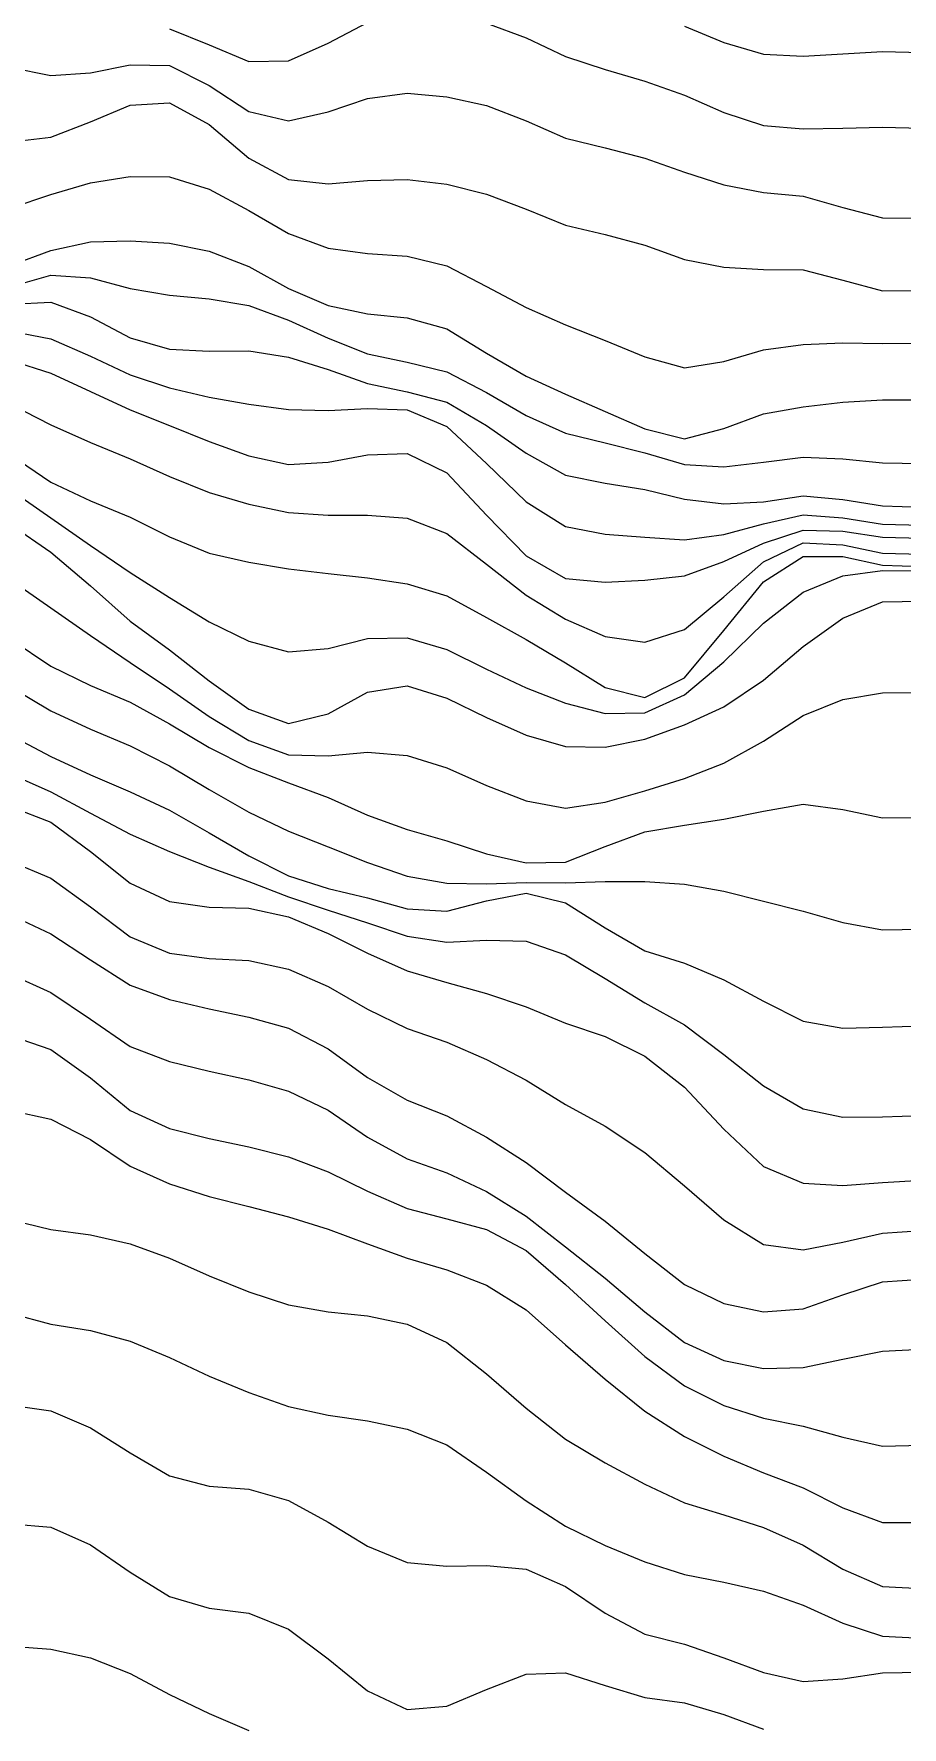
# Model space of a CAD drawing. Header units: metres. Extents: x 0 to 1200, y 54 to 769.
# Drawn here: x 512 to 600, y 207.9 to 379.5 of the extents above; entities that cross this region are included whole.
import ezdxf

# ---------------------------------------------------------------- set-up
doc = ezdxf.new("R2010")
doc.units = ezdxf.units.M

msp = doc.modelspace()

# ---------------------------------------------------------------- linework, layer by layer
for p, q in [((525.75195, 380.00757), (529.7653, 378.3813)), ((541.8054, 378.5712), (545.8188, 380.656)), ((557.8589, 380.57697), (561.87225, 379.09125)), ((577.9257, 380.2724), (581.9391, 378.64612)), ((529.7653, 378.3813), (533.7787, 376.69568)), ((537.79205, 376.77026), (541.8054, 378.5712)), ((561.87225, 379.09125), (565.8856, 377.20728)), ((581.9391, 378.64612), (585.95245, 377.43512)), ((593.9792, 377.47656), (597.99255, 377.73407)), ((597.99255, 377.73407), (602.0059, 377.6286)), ((509.6985, 376.10815), (513.71185, 375.273)), ((517.7252, 375.57422), (521.7386, 376.3784)), ((521.7386, 376.3784), (525.75195, 376.28735)), ((525.75195, 376.28735), (529.7653, 374.27295)), ((533.7787, 376.69568), (537.79205, 376.77026)), ((565.8856, 377.20728), (569.899, 375.88852)), ((569.899, 375.88852), (573.91235, 374.73056)), ((585.95245, 377.43512), (589.9658, 377.24753)), ((589.9658, 377.24753), (593.9792, 377.47656)), ((513.71185, 375.273), (517.7252, 375.57422)), ((529.7653, 374.27295), (533.7787, 371.63593)), ((573.91235, 374.73056), (577.9257, 373.3008)), ((521.7386, 372.27353), (525.75195, 372.53152)), ((525.75195, 372.53152), (529.7653, 370.306)), ((541.8054, 371.61038), (545.8188, 372.96503)), ((545.8188, 372.96503), (549.83215, 373.50583)), ((549.83215, 373.50583), (553.8455, 373.13376)), ((553.8455, 373.13376), (557.8589, 372.25894)), ((577.9257, 373.3008), (581.9391, 371.53934)), ((517.7252, 370.58472), (521.7386, 372.27353)), ((533.7787, 371.63593), (537.79205, 370.70175)), ((537.79205, 370.70175), (541.8054, 371.61038)), ((557.8589, 372.25894), (561.87225, 370.69516)), ((561.87225, 370.69516), (565.8856, 368.94907)), ((581.9391, 371.53934), (585.95245, 370.21567)), ((509.6985, 368.5728), (513.71185, 369.0453)), ((513.71185, 369.0453), (517.7252, 370.58472)), ((529.7653, 370.306), (533.7787, 366.9046)), ((565.8856, 368.94907), (569.899, 367.94803)), ((585.95245, 370.21567), (589.9658, 369.89767)), ((589.9658, 369.89767), (593.9792, 369.94543)), ((593.9792, 369.94543), (597.99255, 370.06525)), ((597.99255, 370.06525), (602.0059, 369.95828)), ((569.899, 367.94803), (573.91235, 366.91214)), ((533.7787, 366.9046), (537.79205, 364.73267)), ((573.91235, 366.91214), (577.9257, 365.47998)), ((513.71185, 363.21204), (517.7252, 364.41455)), ((517.7252, 364.41455), (521.7386, 365.05933)), ((521.7386, 365.05933), (525.75195, 365.01434)), ((525.75195, 365.01434), (529.7653, 363.78577)), ((529.7653, 363.78577), (533.7787, 361.61285)), ((537.79205, 364.73267), (541.8054, 364.3142)), ((541.8054, 364.3142), (545.8188, 364.63486)), ((545.8188, 364.63486), (549.83215, 364.7349)), ((549.83215, 364.7349), (553.8455, 364.27023)), ((553.8455, 364.27023), (557.8589, 363.27853)), ((577.9257, 365.47998), (581.9391, 364.2199)), ((581.9391, 364.2199), (585.95245, 363.43552)), ((509.6985, 361.86914), (513.71185, 363.21204)), ((557.8589, 363.27853), (561.87225, 361.73553)), ((585.95245, 363.43552), (589.9658, 363.05026)), ((589.9658, 363.05026), (593.9792, 361.91415)), ((533.7787, 361.61285), (537.79205, 359.27502)), ((561.87225, 361.73553), (565.8856, 360.13016)), ((593.9792, 361.91415), (597.99255, 360.85095)), ((597.99255, 360.85095), (602.0059, 360.82187)), ((537.79205, 359.27502), (541.8054, 357.79303)), ((565.8856, 360.13016), (569.899, 359.19)), ((569.899, 359.19), (573.91235, 358.091)), ((509.6985, 356.06708), (513.71185, 357.56412)), ((513.71185, 357.56412), (517.7252, 358.43356)), ((517.7252, 358.43356), (521.7386, 358.52814)), ((521.7386, 358.52814), (525.75195, 358.30743)), ((525.75195, 358.30743), (529.7653, 357.49695)), ((529.7653, 357.49695), (533.7787, 355.9209)), ((541.8054, 357.79303), (545.8188, 357.2411)), ((545.8188, 357.2411), (549.83215, 356.9692)), ((549.83215, 356.9692), (553.8455, 355.9941)), ((573.91235, 358.091), (577.9257, 356.6586)), ((533.7787, 355.9209), (537.79205, 353.71472)), ((553.8455, 355.9941), (557.8589, 353.90753)), ((577.9257, 356.6586), (581.9391, 355.848)), ((581.9391, 355.848), (585.95245, 355.62573)), ((585.95245, 355.62573), (589.9658, 355.5808)), ((589.9658, 355.5808), (593.9792, 354.54642)), ((509.6985, 353.90884), (513.71185, 355.0572)), ((513.71185, 355.0572), (517.7252, 354.78174)), ((517.7252, 354.78174), (521.7386, 353.68744)), ((521.7386, 353.68744), (525.75195, 353.01627)), ((537.79205, 353.71472), (541.8054, 351.9737)), ((557.8589, 353.90753), (561.87225, 351.77133)), ((593.9792, 354.54642), (597.99255, 353.46335)), ((509.6985, 352.11588), (513.71185, 352.33447)), ((513.71185, 352.33447), (517.7252, 350.8418)), ((525.75195, 353.01627), (529.7653, 352.64285)), ((529.7653, 352.64285), (533.7787, 351.9641)), ((533.7787, 351.9641), (537.79205, 350.49124)), ((541.8054, 351.9737), (545.8188, 351.13977)), ((561.87225, 351.77133), (565.8856, 350.02316)), ((597.99255, 353.46335), (602.0059, 353.48334)), ((517.7252, 350.8418), (521.7386, 348.69858)), ((537.79205, 350.49124), (541.8054, 348.65497)), ((545.8188, 351.13977), (549.83215, 350.7347)), ((549.83215, 350.7347), (553.8455, 349.60062)), ((509.6985, 349.38065), (513.71185, 348.5902)), ((513.71185, 348.5902), (517.7252, 346.8623)), ((521.7386, 348.69858), (525.75195, 347.54465)), ((541.8054, 348.65497), (545.8188, 347.088)), ((553.8455, 349.60062), (557.8589, 347.1641)), ((565.8856, 350.02316), (569.899, 348.41748)), ((569.899, 348.41748), (573.91235, 346.7724)), ((517.7252, 346.8623), (521.7386, 344.9375)), ((525.75195, 347.54465), (529.7653, 347.3649)), ((529.7653, 347.3649), (533.7787, 347.3814)), ((533.7787, 347.3814), (537.79205, 346.7576)), ((537.79205, 346.7576), (541.8054, 345.4837)), ((545.8188, 347.088), (549.83215, 346.24005)), ((557.8589, 347.1641), (561.87225, 344.81555)), ((573.91235, 346.7724), (577.9257, 345.65454)), ((581.9391, 346.31952), (585.95245, 347.4741)), ((585.95245, 347.4741), (589.9658, 348.03644)), ((589.9658, 348.03644), (593.9792, 348.1894)), ((593.9792, 348.1894), (597.99255, 348.13815)), ((597.99255, 348.13815), (602.0059, 348.15884)), ((509.6985, 346.41656), (513.71185, 345.11197)), ((513.71185, 345.11197), (517.7252, 343.27097)), ((521.7386, 344.9375), (525.75195, 343.6283)), ((541.8054, 345.4837), (545.8188, 344.0901)), ((549.83215, 346.24005), (553.8455, 345.27417)), ((553.8455, 345.27417), (557.8589, 343.176)), ((577.9257, 345.65454), (581.9391, 346.31952)), ((517.7252, 343.27097), (521.7386, 341.40286)), ((525.75195, 343.6283), (529.7653, 342.6927)), ((545.8188, 344.0901), (549.83215, 343.23163)), ((549.83215, 343.23163), (553.8455, 342.17505)), ((561.87225, 344.81555), (565.8856, 343.01056)), ((509.6985, 341.93365), (513.71185, 339.8702)), ((529.7653, 342.6927), (533.7787, 341.96994)), ((533.7787, 341.96994), (537.79205, 341.4421)), ((541.8054, 341.35632), (545.8188, 341.5268)), ((545.8188, 341.5268), (549.83215, 341.39313)), ((553.8455, 342.17505), (557.8589, 339.81918)), ((557.8589, 343.176), (561.87225, 340.83044)), ((565.8856, 343.01056), (569.899, 341.24936)), ((585.95245, 341.00043), (589.9658, 341.716)), ((589.9658, 341.716), (593.9792, 342.18387)), ((593.9792, 342.18387), (597.99255, 342.4089)), ((597.99255, 342.4089), (602.0059, 342.41663)), ((513.71185, 339.8702), (517.7252, 338.0953)), ((521.7386, 341.40286), (525.75195, 339.83566)), ((525.75195, 339.83566), (529.7653, 338.2115)), ((537.79205, 341.4421), (541.8054, 341.35632)), ((549.83215, 341.39313), (553.8455, 339.71936)), ((557.8589, 339.81918), (561.87225, 337.0021)), ((561.87225, 340.83044), (565.8856, 339.02637)), ((569.899, 341.24936), (573.91235, 339.49026)), ((581.9391, 339.50427), (585.95245, 341.00043)), ((517.7252, 338.0953), (521.7386, 336.4316)), ((529.7653, 338.2115), (533.7787, 336.73785)), ((553.8455, 339.71936), (557.8589, 335.97064)), ((565.8856, 339.02637), (569.899, 338.0762)), ((569.899, 338.0762), (573.91235, 337.05716)), ((573.91235, 339.49026), (577.9257, 338.4671)), ((577.9257, 338.4671), (581.9391, 339.50427)), ((509.6985, 336.81314), (513.71185, 334.07413)), ((521.7386, 336.4316), (525.75195, 334.6677)), ((533.7787, 336.73785), (537.79205, 335.87927)), ((541.8054, 336.08997), (545.8188, 336.84067)), ((545.8188, 336.84067), (549.83215, 336.97018)), ((549.83215, 336.97018), (553.8455, 335.01172)), ((561.87225, 337.0021), (565.8856, 334.78857)), ((573.91235, 337.05716), (577.9257, 335.8577)), ((585.95245, 336.08728), (589.9658, 336.6155)), ((589.9658, 336.6155), (593.9792, 336.4443)), ((593.9792, 336.4443), (597.99255, 336.04108)), ((525.75195, 334.6677), (529.7653, 333.03528)), ((537.79205, 335.87927), (541.8054, 336.08997)), ((553.8455, 335.01172), (557.8589, 330.73093)), ((557.8589, 335.97064), (561.87225, 332.0973)), ((565.8856, 334.78857), (569.899, 333.96902)), ((577.9257, 335.8577), (581.9391, 335.64474)), ((581.9391, 335.64474), (585.95245, 336.08728)), ((597.99255, 336.04108), (602.0059, 335.95502)), ((509.6985, 333.27173), (513.71185, 330.44675)), ((513.71185, 334.07413), (517.7252, 332.19022)), ((529.7653, 333.03528), (533.7787, 331.83917)), ((569.899, 333.96902), (573.91235, 333.33145)), ((573.91235, 333.33145), (577.9257, 332.35138)), ((517.7252, 332.19022), (521.7386, 330.53424)), ((533.7787, 331.83917), (537.79205, 331.01385)), ((561.87225, 332.0973), (565.8856, 329.57263)), ((577.9257, 332.35138), (581.9391, 331.87164)), ((581.9391, 331.87164), (585.95245, 332.08276)), ((585.95245, 332.08276), (589.9658, 332.67532)), ((589.9658, 332.67532), (593.9792, 332.3091)), ((593.9792, 332.3091), (597.99255, 331.66913)), ((597.99255, 331.66913), (602.0059, 331.5567)), ((509.6985, 329.76184), (513.71185, 326.99692)), ((513.71185, 330.44675), (517.7252, 327.6607)), ((521.7386, 330.53424), (525.75195, 328.54596)), ((537.79205, 331.01385), (541.8054, 330.73474)), ((541.8054, 330.73474), (545.8188, 330.72122)), ((545.8188, 330.72122), (549.83215, 330.41205)), ((549.83215, 330.41205), (553.8455, 328.8819)), ((557.8589, 330.73093), (561.87225, 326.62683)), ((565.8856, 329.57263), (569.899, 328.79767)), ((581.9391, 328.78223), (585.95245, 329.87012)), ((585.95245, 329.87012), (589.9658, 330.78275)), ((589.9658, 330.78275), (593.9792, 330.47638)), ((593.9792, 330.47638), (597.99255, 329.8041)), ((597.99255, 329.8041), (602.0059, 329.7073)), ((525.75195, 328.54596), (529.7653, 326.89703)), ((553.8455, 328.8819), (557.8589, 325.75928)), ((569.899, 328.79767), (573.91235, 328.51205)), ((573.91235, 328.51205), (577.9257, 328.22495)), ((577.9257, 328.22495), (581.9391, 328.78223)), ((581.9391, 326.0215), (585.95245, 327.89996)), ((585.95245, 327.89996), (589.9658, 329.22534)), ((585.95245, 326.01736), (589.9658, 327.91284)), ((589.9658, 329.22534), (593.9792, 329.10928)), ((589.9658, 327.91284), (593.9792, 327.7366)), ((593.9792, 329.10928), (597.99255, 328.49716)), ((597.99255, 328.49716), (602.0059, 328.40778)), ((513.71185, 326.99692), (517.7252, 323.5664)), ((517.7252, 327.6607), (521.7386, 324.91858)), ((529.7653, 326.89703), (533.7787, 325.96786)), ((561.87225, 326.62683), (565.8856, 324.31683)), ((585.95245, 323.99173), (589.9658, 326.5456)), ((589.9658, 326.5456), (593.9792, 326.5506)), ((593.9792, 327.7366), (597.99255, 326.8931)), ((593.9792, 326.5506), (597.99255, 325.6756)), ((597.99255, 326.8931), (602.0059, 326.77258)), ((521.7386, 324.91858), (525.75195, 322.37473)), ((533.7787, 325.96786), (537.79205, 325.29178)), ((537.79205, 325.29178), (541.8054, 324.80975)), ((541.8054, 324.80975), (545.8188, 324.36765)), ((545.8188, 324.36765), (549.83215, 323.77374)), ((557.8589, 325.75928), (561.87225, 322.64215)), ((565.8856, 324.31683), (569.899, 323.9267)), ((573.91235, 324.15955), (577.9257, 324.568)), ((577.9257, 324.568), (581.9391, 326.0215)), ((581.9391, 322.46207), (585.95245, 326.01736)), ((589.9658, 322.94394), (593.9792, 324.58893)), ((593.9792, 324.58893), (597.99255, 325.11206)), ((597.99255, 325.6756), (602.0059, 325.5334)), ((597.99255, 325.11206), (602.0059, 325.08182)), ((509.6985, 324.1411), (513.71185, 321.35358)), ((517.7252, 323.5664), (521.7386, 320.00693)), ((549.83215, 323.77374), (553.8455, 322.56107)), ((561.87225, 322.64215), (565.8856, 320.18228)), ((569.899, 323.9267), (573.91235, 324.15955)), ((581.9391, 319.03094), (585.95245, 323.99173)), ((585.95245, 319.77243), (589.9658, 322.94394)), ((513.71185, 321.35358), (517.7252, 318.54413)), ((525.75195, 322.37473), (529.7653, 319.91302)), ((553.8455, 322.56107), (557.8589, 320.36246)), ((577.9257, 319.14386), (581.9391, 322.46207)), ((593.9792, 320.30417), (597.99255, 321.93478)), ((597.99255, 321.93478), (602.0059, 322.00055)), ((521.7386, 320.00693), (525.75195, 317.0827)), ((529.7653, 319.91302), (533.7787, 317.9572)), ((557.8589, 320.36246), (561.87225, 318.1173)), ((565.8856, 320.18228), (569.899, 318.43478)), ((581.9391, 315.8629), (585.95245, 319.77243)), ((589.9658, 317.43674), (593.9792, 320.30417)), ((509.6985, 318.12445), (513.71185, 315.44366)), ((517.7252, 318.54413), (521.7386, 315.7891)), ((533.7787, 317.9572), (537.79205, 316.89563)), ((541.8054, 317.23315), (545.8188, 318.2267)), ((545.8188, 318.2267), (549.83215, 318.31186)), ((549.83215, 318.31186), (553.8455, 317.11102)), ((561.87225, 318.1173), (565.8856, 315.76404)), ((569.899, 318.43478), (573.91235, 317.8667)), ((573.91235, 317.8667), (577.9257, 319.14386)), ((577.9257, 314.245), (581.9391, 319.03094)), ((521.7386, 315.7891), (525.75195, 313.14645)), ((525.75195, 317.0827), (529.7653, 313.95593)), ((537.79205, 316.89563), (541.8054, 317.23315)), ((553.8455, 317.11102), (557.8589, 315.133)), ((565.8856, 315.76404), (569.899, 313.26526)), ((577.9257, 312.52155), (581.9391, 315.8629)), ((585.95245, 313.99905), (589.9658, 317.43674)), ((513.71185, 315.44366), (517.7252, 313.48163)), ((557.8589, 315.133), (561.87225, 313.2494)), ((573.91235, 312.26938), (577.9257, 314.245)), ((509.6985, 313.31717), (513.71185, 310.90686)), ((517.7252, 313.48163), (521.7386, 311.7822)), ((525.75195, 313.14645), (529.7653, 310.33066)), ((529.7653, 313.95593), (533.7787, 311.0827)), ((541.8054, 310.59564), (545.8188, 312.77982)), ((545.8188, 312.77982), (549.83215, 313.42538)), ((549.83215, 313.42538), (553.8455, 312.17676)), ((561.87225, 313.2494), (565.8856, 311.67804)), ((569.899, 313.26526), (573.91235, 312.26938)), ((573.91235, 310.71088), (577.9257, 312.52155)), ((581.9391, 311.3028), (585.95245, 313.99905)), ((593.9792, 312.04123), (597.99255, 312.71356)), ((597.99255, 312.71356), (602.0059, 312.77536)), ((513.71185, 310.90686), (517.7252, 309.03958)), ((521.7386, 311.7822), (525.75195, 309.59354)), ((533.7787, 311.0827), (537.79205, 309.61945)), ((537.79205, 309.61945), (541.8054, 310.59564)), ((553.8455, 312.17676), (557.8589, 310.23547)), ((565.8856, 311.67804), (569.899, 310.62335)), ((569.899, 310.62335), (573.91235, 310.71088)), ((577.9257, 309.48535), (581.9391, 311.3028)), ((589.9658, 310.42874), (593.9792, 312.04123)), ((517.7252, 309.03958), (521.7386, 307.35904)), ((525.75195, 309.59354), (529.7653, 307.17587)), ((529.7653, 310.33066), (533.7787, 307.89188)), ((557.8589, 310.23547), (561.87225, 308.44147)), ((573.91235, 308.03192), (577.9257, 309.48535)), ((585.95245, 307.83716), (589.9658, 310.42874)), ((509.6985, 308.41913), (513.71185, 306.28204)), ((521.7386, 307.35904), (525.75195, 305.33478)), ((529.7653, 307.17587), (533.7787, 305.16016)), ((533.7787, 307.89188), (537.79205, 306.4516)), ((561.87225, 308.44147), (565.8856, 307.2868)), ((565.8856, 307.2868), (569.899, 307.22977)), ((569.899, 307.22977), (573.91235, 308.03192)), ((581.9391, 305.60983), (585.95245, 307.83716)), ((513.71185, 306.28204), (517.7252, 304.432)), ((537.79205, 306.4516), (541.8054, 306.33276)), ((541.8054, 306.33276), (545.8188, 306.71115)), ((545.8188, 306.71115), (549.83215, 306.36987)), ((549.83215, 306.36987), (553.8455, 305.11444)), ((577.9257, 304.04062), (581.9391, 305.60983)), ((509.6985, 304.50177), (513.71185, 302.67914)), ((517.7252, 304.432), (521.7386, 302.68314)), ((525.75195, 305.33478), (529.7653, 302.91898)), ((533.7787, 305.16016), (537.79205, 303.60977)), ((553.8455, 305.11444), (557.8589, 303.33664)), ((573.91235, 302.78458), (577.9257, 304.04062)), ((513.71185, 302.67914), (517.7252, 300.54694)), ((521.7386, 302.68314), (525.75195, 300.84015)), ((529.7653, 302.91898), (533.7787, 300.639)), ((537.79205, 303.60977), (541.8054, 302.11)), ((541.8054, 302.11), (545.8188, 300.34653)), ((557.8589, 303.33664), (561.87225, 301.77637)), ((569.899, 301.6515), (573.91235, 302.78458)), ((509.6985, 301.16788), (513.71185, 299.615)), ((517.7252, 300.54694), (521.7386, 298.39066)), ((525.75195, 300.84015), (529.7653, 298.54407)), ((533.7787, 300.639), (537.79205, 298.71555)), ((545.8188, 300.34653), (549.83215, 298.8632)), ((561.87225, 301.77637), (565.8856, 301.02896)), ((565.8856, 301.02896), (569.899, 301.6515)), ((581.9391, 299.93848), (585.95245, 300.74286)), ((585.95245, 300.74286), (589.9658, 301.45422)), ((589.9658, 301.45422), (593.9792, 300.89423)), ((593.9792, 300.89423), (597.99255, 300.06064)), ((513.71185, 299.615), (517.7252, 296.6539)), ((537.79205, 298.71555), (541.8054, 297.1173)), ((549.83215, 298.8632), (553.8455, 297.71335)), ((569.899, 297.16278), (573.91235, 298.62875)), ((573.91235, 298.62875), (577.9257, 299.3142)), ((577.9257, 299.3142), (581.9391, 299.93848)), ((597.99255, 300.06064), (602.0059, 300.08652)), ((521.7386, 298.39066), (525.75195, 296.64737)), ((529.7653, 298.54407), (533.7787, 296.20135)), ((541.8054, 297.1173), (545.8188, 295.55066)), ((553.8455, 297.71335), (557.8589, 296.41568)), ((565.8856, 295.56937), (569.899, 297.16278)), ((509.6985, 295.62747), (513.71185, 293.9335)), ((517.7252, 296.6539), (521.7386, 293.4496)), ((525.75195, 296.64737), (529.7653, 295.05975)), ((533.7787, 296.20135), (537.79205, 294.18323)), ((545.8188, 295.55066), (549.83215, 294.1502)), ((557.8589, 296.41568), (561.87225, 295.4976)), ((561.87225, 295.4976), (565.8856, 295.56937)), ((513.71185, 293.9335), (517.7252, 291.02835)), ((521.7386, 293.4496), (525.75195, 291.58508)), ((529.7653, 295.05975), (533.7787, 293.60782)), ((533.7787, 293.60782), (537.79205, 292.07135)), ((537.79205, 294.18323), (541.8054, 292.88757)), ((549.83215, 294.1502), (553.8455, 293.4456)), ((553.8455, 293.4456), (557.8589, 293.3626)), ((557.8589, 293.3626), (561.87225, 293.4939)), ((561.87225, 293.4939), (565.8856, 293.48065)), ((565.8856, 293.48065), (569.899, 293.61646)), ((569.899, 293.61646), (573.91235, 293.5924)), ((573.91235, 293.5924), (577.9257, 293.34274)), ((537.79205, 292.07135), (541.8054, 290.69446)), ((541.8054, 292.88757), (545.8188, 291.95413)), ((545.8188, 291.95413), (549.83215, 290.84106)), ((557.8589, 291.6411), (561.87225, 292.43628)), ((561.87225, 292.43628), (565.8856, 291.4555)), ((577.9257, 293.34274), (581.9391, 292.6272)), ((581.9391, 292.6272), (585.95245, 291.62506)), ((509.6985, 290.2112), (513.71185, 288.29608)), ((517.7252, 291.02835), (521.7386, 288.00604)), ((525.75195, 291.58508), (529.7653, 290.9947)), ((529.7653, 290.9947), (533.7787, 290.8952)), ((533.7787, 290.8952), (537.79205, 290.02567)), ((537.79205, 290.02567), (541.8054, 288.3502)), ((541.8054, 290.69446), (545.8188, 289.41205)), ((549.83215, 290.84106), (553.8455, 290.59366)), ((553.8455, 290.59366), (557.8589, 291.6411)), ((565.8856, 291.4555), (569.899, 288.90637)), ((585.95245, 291.62506), (589.9658, 290.58954)), ((589.9658, 290.58954), (593.9792, 289.46005)), ((513.71185, 288.29608), (517.7252, 285.6677)), ((541.8054, 288.3502), (545.8188, 286.34027)), ((545.8188, 289.41205), (549.83215, 288.0596)), ((569.899, 288.90637), (573.91235, 286.56982)), ((593.9792, 289.46005), (597.99255, 288.71487)), ((597.99255, 288.71487), (602.0059, 288.7643)), ((521.7386, 288.00604), (525.75195, 286.3545)), ((549.83215, 288.0596), (553.8455, 287.4511)), ((553.8455, 287.4511), (557.8589, 287.6577)), ((557.8589, 287.6577), (561.87225, 287.56958)), ((561.87225, 287.56958), (565.8856, 286.17004)), ((573.91235, 286.56982), (577.9257, 285.3372)), ((517.7252, 285.6677), (521.7386, 283.08783)), ((525.75195, 286.3545), (529.7653, 285.7912)), ((529.7653, 285.7912), (533.7787, 285.59555)), ((533.7787, 285.59555), (537.79205, 284.7387)), ((545.8188, 286.34027), (549.83215, 284.56073)), ((565.8856, 286.17004), (569.899, 283.79456)), ((577.9257, 285.3372), (581.9391, 283.658)), ((509.6985, 284.19876), (513.71185, 282.36038)), ((537.79205, 284.7387), (541.8054, 282.96924)), ((549.83215, 284.56073), (553.8455, 283.3899)), ((553.8455, 283.3899), (557.8589, 282.25815)), ((569.899, 283.79456), (573.91235, 281.30054)), ((581.9391, 283.658), (585.95245, 281.46964)), ((513.71185, 282.36038), (517.7252, 279.65195)), ((521.7386, 283.08783), (525.75195, 281.64996)), ((525.75195, 281.64996), (529.7653, 280.70444)), ((541.8054, 282.96924), (545.8188, 280.6714)), ((557.8589, 282.25815), (561.87225, 280.89304)), ((585.95245, 281.46964), (589.9658, 279.4411)), ((529.7653, 280.70444), (533.7787, 279.84937)), ((533.7787, 279.84937), (537.79205, 278.7316)), ((545.8188, 280.6714), (549.83215, 278.71054)), ((561.87225, 280.89304), (565.8856, 279.2505)), ((573.91235, 281.30054), (577.9257, 279.07416)), ((517.7252, 279.65195), (521.7386, 276.8898)), ((537.79205, 278.7316), (541.8054, 276.6565)), ((549.83215, 278.71054), (553.8455, 277.3099)), ((565.8856, 279.2505), (569.899, 277.89236)), ((577.9257, 279.07416), (581.9391, 276.08127)), ((589.9658, 279.4411), (593.9792, 278.74634)), ((593.9792, 278.74634), (597.99255, 278.83112)), ((597.99255, 278.83112), (602.0059, 278.96927)), ((509.6985, 277.95312), (513.71185, 276.57092)), ((513.71185, 276.57092), (517.7252, 273.71545)), ((521.7386, 276.8898), (525.75195, 275.37094)), ((541.8054, 276.6565), (545.8188, 273.73676)), ((553.8455, 277.3099), (557.8589, 275.58545)), ((569.899, 277.89236), (573.91235, 275.91623)), ((525.75195, 275.37094), (529.7653, 274.38907)), ((557.8589, 275.58545), (561.87225, 273.4646)), ((573.91235, 275.91623), (577.9257, 272.77872)), ((581.9391, 276.08127), (585.95245, 272.88834)), ((517.7252, 273.71545), (521.7386, 270.40076)), ((529.7653, 274.38907), (533.7787, 273.4966)), ((533.7787, 273.4966), (537.79205, 272.37692)), ((545.8188, 273.73676), (549.83215, 271.43735)), ((561.87225, 273.4646), (565.8856, 271.00833)), ((585.95245, 272.88834), (589.9658, 270.56995)), ((537.79205, 272.37692), (541.8054, 270.42184)), ((549.83215, 271.43735), (553.8455, 269.86575)), ((577.9257, 272.77872), (581.9391, 268.4972)), ((509.6985, 270.40735), (513.71185, 269.5292)), ((513.71185, 269.5292), (517.7252, 267.46216)), ((521.7386, 270.40076), (525.75195, 268.57956)), ((541.8054, 270.42184), (545.8188, 267.70694)), ((553.8455, 269.86575), (557.8589, 267.71173)), ((565.8856, 271.00833), (569.899, 268.82382)), ((589.9658, 270.56995), (593.9792, 269.7381)), ((593.9792, 269.7381), (597.99255, 269.75406)), ((597.99255, 269.75406), (602.0059, 269.90674)), ((525.75195, 268.57956), (529.7653, 267.5636)), ((545.8188, 267.70694), (549.83215, 265.51794)), ((557.8589, 267.71173), (561.87225, 265.11578)), ((569.899, 268.82382), (573.91235, 266.1333)), ((581.9391, 268.4972), (585.95245, 264.72046)), ((517.7252, 267.46216), (521.7386, 264.76065)), ((529.7653, 267.5636), (533.7787, 266.7326)), ((533.7787, 266.7326), (537.79205, 265.69104)), ((573.91235, 266.1333), (577.9257, 262.7672)), ((521.7386, 264.76065), (525.75195, 262.95358)), ((537.79205, 265.69104), (541.8054, 264.1837)), ((549.83215, 265.51794), (553.8455, 264.07278)), ((561.87225, 265.11578), (565.8856, 262.11542)), ((585.95245, 264.72046), (589.9658, 263.0282)), ((525.75195, 262.95358), (529.7653, 261.7006)), ((541.8054, 264.1837), (545.8188, 262.2431)), ((553.8455, 264.07278), (557.8589, 262.18066)), ((577.9257, 262.7672), (581.9391, 259.31412)), ((589.9658, 263.0282), (593.9792, 262.79178)), ((593.9792, 262.79178), (597.99255, 263.11926)), ((597.99255, 263.11926), (602.0059, 263.32846)), ((529.7653, 261.7006), (533.7787, 260.68658)), ((545.8188, 262.2431), (549.83215, 260.48022)), ((557.8589, 262.18066), (561.87225, 259.70496)), ((565.8856, 262.11542), (569.899, 259.19437)), ((509.6985, 259.32184), (513.71185, 258.33066)), ((533.7787, 260.68658), (537.79205, 259.6189)), ((537.79205, 259.6189), (541.8054, 258.38397)), ((549.83215, 260.48022), (553.8455, 259.42786)), ((553.8455, 259.42786), (557.8589, 258.32938)), ((561.87225, 259.70496), (565.8856, 256.56897)), ((569.899, 259.19437), (573.91235, 255.92569)), ((581.9391, 259.31412), (585.95245, 256.823)), ((513.71185, 258.33066), (517.7252, 257.79166)), ((517.7252, 257.79166), (521.7386, 256.87537)), ((541.8054, 258.38397), (545.8188, 256.90408)), ((557.8589, 258.32938), (561.87225, 256.22934)), ((593.9792, 257.06088), (597.99255, 257.98083)), ((597.99255, 257.98083), (602.0059, 258.2375)), ((521.7386, 256.87537), (525.75195, 255.45055)), ((545.8188, 256.90408), (549.83215, 255.42859)), ((561.87225, 256.22934), (565.8856, 252.76466)), ((565.8856, 256.56897), (569.899, 253.41331)), ((573.91235, 255.92569), (577.9257, 252.75327)), ((585.95245, 256.823), (589.9658, 256.28934)), ((589.9658, 256.28934), (593.9792, 257.06088)), ((525.75195, 255.45055), (529.7653, 253.66231)), ((549.83215, 255.42859), (553.8455, 254.24039)), ((553.8455, 254.24039), (557.8589, 252.69308)), ((529.7653, 253.66231), (533.7787, 252.01968)), ((557.8589, 252.69308), (561.87225, 250.21266)), ((565.8856, 252.76466), (569.899, 249.09328)), ((569.899, 253.41331), (573.91235, 250.0083)), ((577.9257, 252.75327), (581.9391, 250.83545)), ((593.9792, 251.72366), (597.99255, 253.04169)), ((597.99255, 253.04169), (602.0059, 253.30641)), ((533.7787, 252.01968), (537.79205, 250.6913)), ((537.79205, 250.6913), (541.8054, 250.00995)), ((581.9391, 250.83545), (585.95245, 249.9896)), ((589.9658, 250.28685), (593.9792, 251.72366)), ((509.6985, 249.83504), (513.71185, 248.75304)), ((541.8054, 250.00995), (545.8188, 249.59654)), ((545.8188, 249.59654), (549.83215, 248.75388)), ((561.87225, 250.21266), (565.8856, 246.66444)), ((569.899, 249.09328), (573.91235, 245.4844)), ((573.91235, 250.0083), (577.9257, 246.88344)), ((585.95245, 249.9896), (589.9658, 250.28685)), ((513.71185, 248.75304), (517.7252, 248.09929)), ((517.7252, 248.09929), (521.7386, 247.03464)), ((549.83215, 248.75388), (553.8455, 246.90073)), ((521.7386, 247.03464), (525.75195, 245.36237)), ((553.8455, 246.90073), (557.8589, 243.70409)), ((565.8856, 246.66444), (569.899, 243.16974)), ((573.91235, 245.4844), (577.9257, 242.50514)), ((577.9257, 246.88344), (581.9391, 245.05937)), ((593.9792, 245.21133), (597.99255, 246.0039)), ((597.99255, 246.0039), (602.0059, 246.2283)), ((525.75195, 245.36237), (529.7653, 243.46857)), ((557.8589, 243.70409), (561.87225, 240.24069)), ((581.9391, 245.05937), (585.95245, 244.2467)), ((585.95245, 244.2467), (589.9658, 244.35817)), ((589.9658, 244.35817), (593.9792, 245.21133)), ((529.7653, 243.46857), (533.7787, 241.83078)), ((569.899, 243.16974), (573.91235, 239.94522)), ((577.9257, 242.50514), (581.9391, 240.49873)), ((509.6985, 240.52412), (513.71185, 239.95097)), ((533.7787, 241.83078), (537.79205, 240.4104)), ((537.79205, 240.4104), (541.8054, 239.52922)), ((561.87225, 240.24069), (565.8856, 237.10933)), ((581.9391, 240.49873), (585.95245, 239.21962)), ((513.71185, 239.95097), (517.7252, 238.2311)), ((541.8054, 239.52922), (545.8188, 238.94934)), ((545.8188, 238.94934), (549.83215, 238.12492)), ((573.91235, 239.94522), (577.9257, 237.35187)), ((585.95245, 239.21962), (589.9658, 238.41835)), ((517.7252, 238.2311), (521.7386, 235.69736)), ((549.83215, 238.12492), (553.8455, 236.50513)), ((565.8856, 237.10933), (569.899, 234.70544)), ((577.9257, 237.35187), (581.9391, 235.36322)), ((589.9658, 238.41835), (593.9792, 237.28517)), ((593.9792, 237.28517), (597.99255, 236.38867)), ((521.7386, 235.69736), (525.75195, 233.38708)), ((553.8455, 236.50513), (557.8589, 233.74289)), ((581.9391, 235.36322), (585.95245, 233.6977)), ((597.99255, 236.38867), (602.0059, 236.48587)), ((525.75195, 233.38708), (529.7653, 232.32819)), ((557.8589, 233.74289), (561.87225, 230.84195)), ((569.899, 234.70544), (573.91235, 232.5309)), ((585.95245, 233.6977), (589.9658, 232.15549)), ((529.7653, 232.32819), (533.7787, 232.03317)), ((533.7787, 232.03317), (537.79205, 230.88072)), ((573.91235, 232.5309), (577.9257, 230.65009)), ((589.9658, 232.15549), (593.9792, 230.14543)), ((537.79205, 230.88072), (541.8054, 228.70023)), ((561.87225, 230.84195), (565.8856, 228.27692)), ((577.9257, 230.65009), (581.9391, 229.42398)), ((593.9792, 230.14543), (597.99255, 228.64713)), ((509.6985, 228.5284), (513.71185, 228.1796)), ((541.8054, 228.70023), (545.8188, 226.25429)), ((565.8856, 228.27692), (569.899, 226.30632)), ((581.9391, 229.42398), (585.95245, 228.14554)), ((597.99255, 228.64713), (602.0059, 228.63953)), ((513.71185, 228.1796), (517.7252, 226.37183)), ((585.95245, 228.14554), (589.9658, 226.34666)), ((517.7252, 226.37183), (521.7386, 223.63217)), ((545.8188, 226.25429), (549.83215, 224.61096)), ((569.899, 226.30632), (573.91235, 224.64769)), ((589.9658, 226.34666), (593.9792, 223.93738)), ((521.7386, 223.63217), (525.75195, 221.13835)), ((549.83215, 224.61096), (553.8455, 224.236)), ((553.8455, 224.236), (557.8589, 224.30154)), ((557.8589, 224.30154), (561.87225, 223.9038)), ((561.87225, 223.9038), (565.8856, 222.16153)), ((573.91235, 224.64769), (577.9257, 223.37918)), ((577.9257, 223.37918), (581.9391, 222.5963)), ((593.9792, 223.93738), (597.99255, 222.15741)), ((565.8856, 222.16153), (569.899, 219.46188)), ((581.9391, 222.5963), (585.95245, 221.67862)), ((585.95245, 221.67862), (589.9658, 220.26251)), ((597.99255, 222.15741), (602.0059, 221.94489)), ((525.75195, 221.13835), (529.7653, 219.97392)), ((529.7653, 219.97392), (533.7787, 219.46863)), ((589.9658, 220.26251), (593.9792, 218.44029)), ((533.7787, 219.46863), (537.79205, 217.82849)), ((569.899, 219.46188), (573.91235, 217.32004)), ((593.9792, 218.44029), (597.99255, 217.12523)), ((537.79205, 217.82849), (541.8054, 214.84167)), ((573.91235, 217.32004), (577.9257, 216.3046)), ((577.9257, 216.3046), (581.9391, 214.93445)), ((597.99255, 217.12523), (602.0059, 216.9296)), ((509.6985, 216.10806), (513.71185, 215.80684)), ((513.71185, 215.80684), (517.7252, 214.92163)), ((517.7252, 214.92163), (521.7386, 213.3494)), ((541.8054, 214.84167), (545.8188, 211.58737)), ((581.9391, 214.93445), (585.95245, 213.44861)), ((521.7386, 213.3494), (525.75195, 211.20428)), ((557.8589, 211.72072), (561.87225, 213.29434)), ((561.87225, 213.29434), (565.8856, 213.4125)), ((565.8856, 213.4125), (569.899, 212.12369)), ((585.95245, 213.44861), (589.9658, 212.52101)), ((589.9658, 212.52101), (593.9792, 212.7911)), ((593.9792, 212.7911), (597.99255, 213.4232)), ((597.99255, 213.4232), (602.0059, 213.48125)), ((525.75195, 211.20428), (529.7653, 209.31009)), ((545.8188, 211.58737), (549.83215, 209.7024)), ((553.8455, 210.0257), (557.8589, 211.72072)), ((569.899, 212.12369), (573.91235, 210.91534)), ((549.83215, 209.7024), (553.8455, 210.0257)), ((573.91235, 210.91534), (577.9257, 210.39053)), ((577.9257, 210.39053), (581.9391, 209.2012)), ((529.7653, 209.31009), (533.7787, 207.58484)), ((581.9391, 209.2012), (585.95245, 207.72276))]:
    msp.add_line(p, q)

doc.saveas('drawing.dxf')
